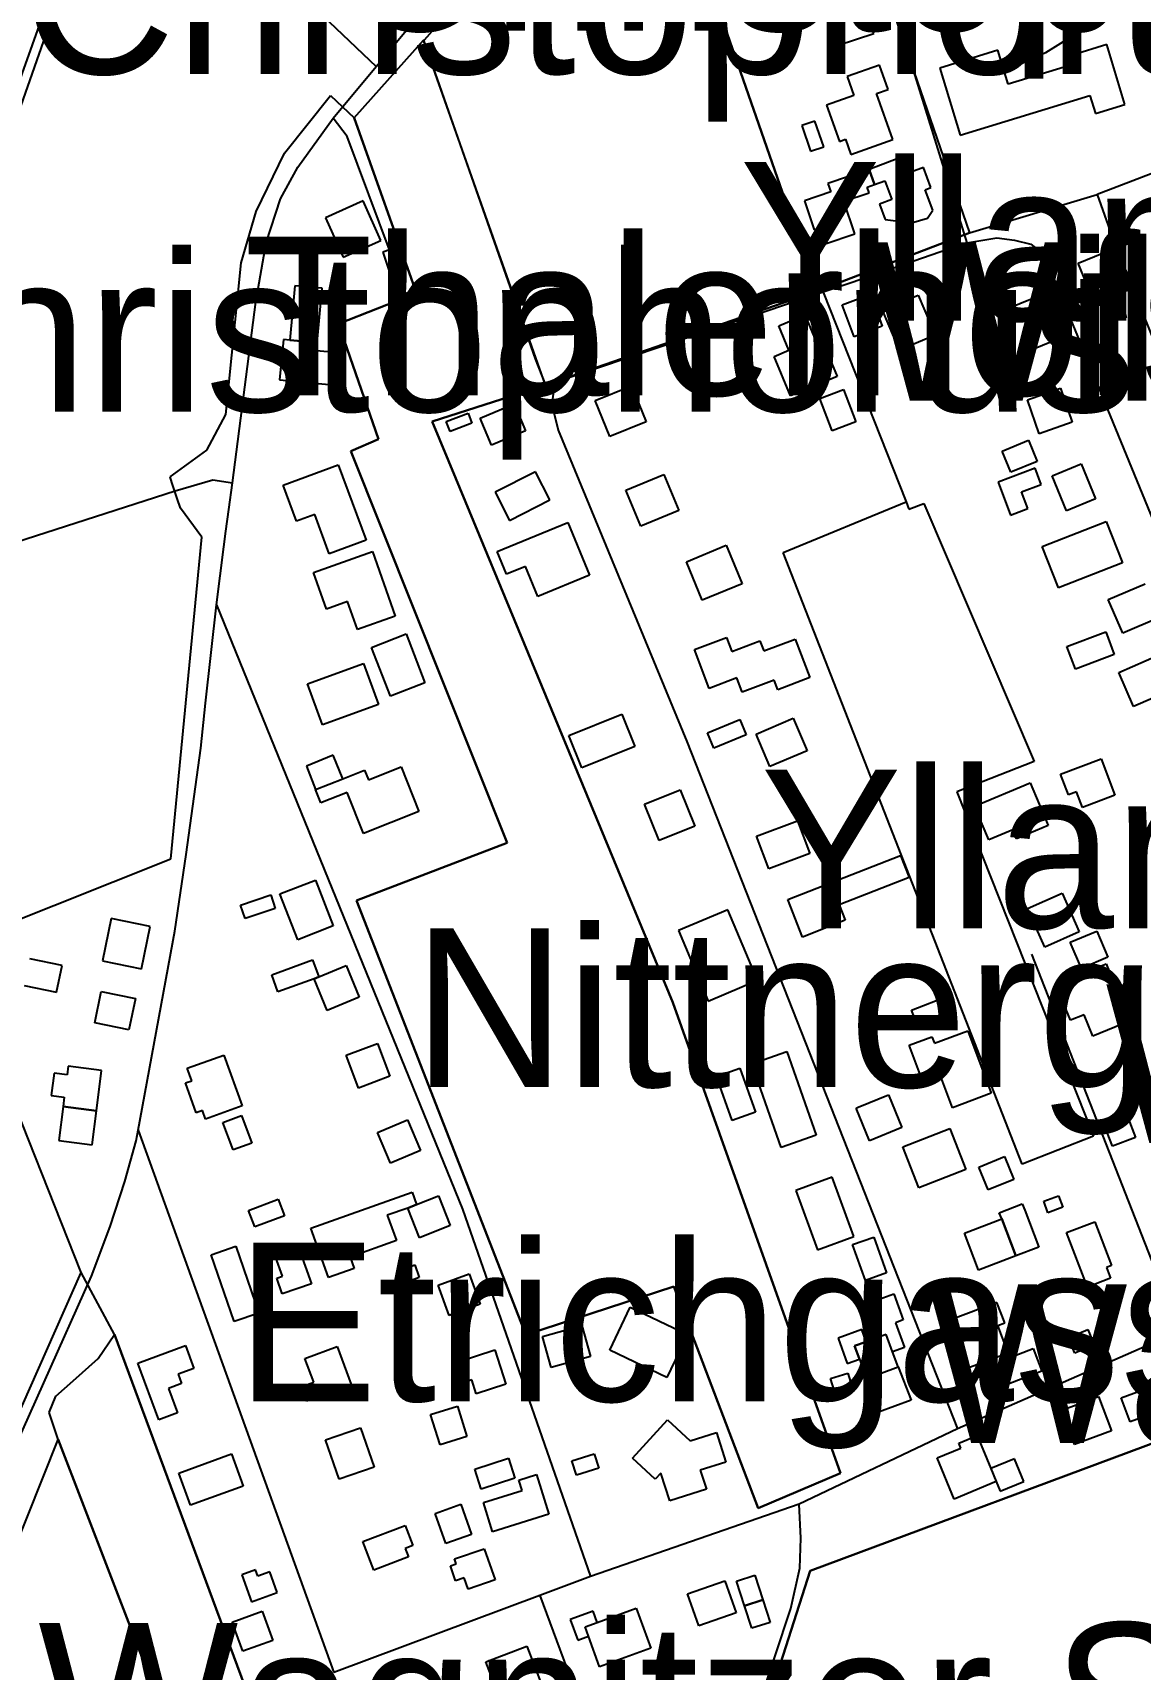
# Model space of a CAD drawing. Extents: x -3657 to 4700, y -7332 to 8131.
# Drawn here: x 615.9 to 919, y -1244 to -796.1 of the extents above; entities that cross this region are included whole.
import ezdxf

# ---------------------------------------------------------------- set-up
doc = ezdxf.new("R2010")
doc.units = 0
for name, color, linetype in [('OSM_AEROWAY_AERODROME', 2, 'CONTINUOUS'), ('OSM_BUILDING_APARTMENTS', 9, 'CONTINUOUS'), ('OSM_BUILDING_DETACHED', 9, 'CONTINUOUS'), ('OSM_BUILDING_GARAGE', 9, 'CONTINUOUS'), ('OSM_BUILDING_HOUSE', 9, 'CONTINUOUS'), ('OSM_BUILDING_HUT', 9, 'CONTINUOUS'), ('OSM_BUILDING_YES', 9, 'CONTINUOUS'), ('OSM_HIGHWAY_RESIDENTIAL', 8, 'CONTINUOUS'), ('OSM_HIGHWAY_SERVICE', 8, 'CONTINUOUS'), ('OSM_HIGHWAY_UNCLASSIFIED', 8, 'CONTINUOUS'), ('OSM_LABELS', 8, 'CONTINUOUS'), ('OSM_LANDUSE_CONSTRUCTION', 3, 'CONTINUOUS'), ('OSM_LANDUSE_FARMLAND', 3, 'CONTINUOUS'), ('OSM_LANDUSE_GRASS', 3, 'CONTINUOUS'), ('OSM_LANDUSE_MEADOW', 3, 'CONTINUOUS'), ('OSM_LANDUSE_RESIDENTIAL', 3, 'CONTINUOUS'), ('OSM_LEISURE_SWIMMING_POOL', 3, 'CONTINUOUS')]:
    doc.layers.add(name, color=color, linetype=linetype)

msp = doc.modelspace()

# ---------------------------------------------------------------- linework, layer by layer
at = {"layer": 'OSM_AEROWAY_AERODROME'}
msp.add_line((597.567045, -859.09823), (628.913624, -769.764226), dxfattribs=at)
at = {"layer": 'OSM_BUILDING_APARTMENTS'}
for p, q in [((753.503571, -916.241303), (742.483348, -921.856647)), ((757.424737, -923.935992), (753.503571, -916.241303)), ((742.483348, -921.856647), (746.404515, -929.551336)), ((746.404515, -929.551336), (757.424737, -923.935992))]:
    msp.add_line(p, q, dxfattribs=at)
at = {"layer": 'OSM_BUILDING_DETACHED'}
for p, q in [((706.313052, -842.096526), (695.975431, -846.722235)), ((711.151938, -852.915792), (706.313052, -842.096526)), ((695.975431, -846.722235), (700.806733, -857.530382)), ((700.806733, -857.530382), (711.151938, -852.915792)), ((708.641482, -964.31087), (718.046214, -960.652557)), ((718.046214, -960.652557), (723.233985, -973.984828)), ((713.829253, -977.643141), (708.641482, -964.31087)), ((723.233985, -973.984828), (713.829253, -977.643141)), ((897.168438, -998.992567), (908.294843, -994.800519)), ((908.294843, -994.800519), (912.049151, -1004.785823)), ((899.322425, -1004.707987), (897.168438, -998.992567)), ((901.582594, -1003.862905), (899.322425, -1004.707987)), ((903.1905, -1008.121671), (901.582594, -1003.862905)), ((912.049151, -1004.785823), (903.1905, -1008.121671)), ((637.347545, -1038.544603), (634.973608, -1050.108875)), ((648.056804, -1040.746262), (637.347545, -1038.544603)), ((645.682868, -1052.310535), (648.056804, -1040.746262)), ((634.973608, -1050.108875), (645.682868, -1052.310535)), ((632.857544, -1067.08834), (634.639892, -1058.481853)), ((634.639892, -1058.481853), (643.983949, -1060.416645)), ((643.983949, -1060.416645), (642.2016, -1069.023132)), ((642.2016, -1069.023132), (632.857544, -1067.08834))]:
    msp.add_line(p, q, dxfattribs=at)
at = {"layer": 'OSM_BUILDING_GARAGE'}
for p, q in [((909.303576, -1095.420808), (915.591095, -1092.996758)), ((911.404472, -1100.880479), (909.303576, -1095.420808)), ((915.591095, -1092.996758), (917.69199, -1098.456429)), ((917.69199, -1098.456429), (911.404472, -1100.880479)), ((874.854953, -1106.55142), (881.809904, -1103.715949)), ((881.809904, -1103.715949), (884.365867, -1109.987343)), ((877.410916, -1112.822814), (874.854953, -1106.55142)), ((884.365867, -1109.987343), (877.410916, -1112.822814)), ((880.414363, -1119.04973), (886.71705, -1116.6368)), ((881.066626, -1120.751012), (880.414363, -1119.04973)), ((886.71705, -1116.6368), (887.369314, -1118.338082)), ((887.369314, -1118.338082), (891.244974, -1128.45682)), ((884.942286, -1130.86975), (881.066626, -1120.751012)), ((891.244974, -1128.45682), (884.942286, -1130.86975)), ((843.561465, -1144.157544), (851.525149, -1141.266476)), ((851.525149, -1141.266476), (854.103866, -1148.40519)), ((846.875875, -1153.320006), (843.561465, -1144.157544)), ((854.103866, -1148.40519), (851.987802, -1149.172435)), ((851.987802, -1149.172435), (854.437583, -1155.966445)), ((849.447007, -1152.374849), (846.875875, -1153.320006)), ((851.199018, -1157.145112), (849.447007, -1152.374849)), ((854.437583, -1155.966445), (851.199018, -1157.145112)), ((880.437116, -1159.747073), (889.67499, -1156.199955)), ((882.833806, -1166.007347), (880.437116, -1159.747073)), ((889.67499, -1156.199955), (892.07168, -1162.460229)), ((892.07168, -1162.460229), (882.833806, -1166.007347)), ((808.490916, -1219.87017), (813.49666, -1218.246724)), ((813.49666, -1218.246724), (815.703738, -1225.051853)), ((810.705578, -1226.675299), (808.490916, -1219.87017)), ((810.705578, -1226.675299), (815.703738, -1225.051853)), ((815.703738, -1225.051853), (810.705578, -1226.675299)), ((812.692707, -1232.813259), (810.705578, -1226.675299)), ((815.703738, -1225.051853), (817.690867, -1231.189813)), ((817.690867, -1231.189813), (812.692707, -1232.813259))]:
    msp.add_line(p, q, dxfattribs=at)
at = {"layer": 'OSM_BUILDING_HOUSE'}
for p, q in [((820.057219, -876.288966), (827.224535, -873.308942)), ((827.224535, -873.308942), (829.583303, -878.979883)), ((822.848301, -882.99402), (820.057219, -876.288966)), ((829.583303, -878.979883), (831.138117, -878.334952)), ((831.138117, -878.334952), (836.052848, -890.143854)), ((818.813368, -884.673063), (822.848301, -882.99402)), ((823.295784, -895.447852), (818.813368, -884.673063)), ((836.052848, -890.143854), (823.295784, -895.447852)), ((844.024117, -1154.354119), (840.831059, -1155.532785)), ((840.831059, -1155.532785), (842.143171, -1159.113262)), ((846.875875, -1153.320006), (844.024117, -1154.354119)), ((849.447007, -1152.374849), (846.875875, -1153.320006)), ((851.199018, -1157.145112), (849.447007, -1152.374849)), ((842.143171, -1159.113262), (844.137884, -1164.439499)), ((852.723494, -1161.225965), (851.199018, -1157.145112)), ((844.137884, -1164.439499), (852.723494, -1161.225965)), ((844.137884, -1164.439499), (852.723494, -1161.225965)), ((847.346111, -1173.668678), (844.137884, -1164.439499)), ((852.723494, -1161.225965), (856.333698, -1170.388427)), ((856.333698, -1170.388427), (847.346111, -1173.668678)), ((696.020938, -1181.252172), (705.600113, -1177.938563)), ((705.600113, -1177.938563), (709.308914, -1188.702232)), ((699.72974, -1192.015841), (696.020938, -1181.252172)), ((655.883968, -1190.325678), (670.241354, -1185.088397)), ((670.241354, -1185.088397), (673.457165, -1193.917274)), ((659.092196, -1199.143435), (655.883968, -1190.325678)), ((709.308914, -1188.702232), (699.72974, -1192.015841)), ((673.457165, -1193.917274), (659.092196, -1199.143435))]:
    msp.add_line(p, q, dxfattribs=at)
at = {"layer": 'OSM_BUILDING_HUT'}
for p, q in [((892.579839, -1115.902913), (896.629941, -1114.424021)), ((896.629941, -1114.424021), (897.790364, -1117.581957)), ((893.740261, -1119.071969), (892.579839, -1115.902913)), ((897.790364, -1117.581957), (893.740261, -1119.071969)), ((899.276918, -1153.308887), (904.60121, -1151.007152)), ((904.60121, -1151.007152), (906.413896, -1155.188081)), ((901.089604, -1157.500935), (899.276918, -1153.308887)), ((906.413896, -1155.188081), (901.089604, -1157.500935)), ((834.240162, -1164.40614), (838.988035, -1162.982845)), ((835.294402, -1167.931019), (834.240162, -1164.40614)), ((838.988035, -1162.982845), (840.049859, -1166.507724)), ((840.049859, -1166.507724), (835.294402, -1167.931019))]:
    msp.add_line(p, q, dxfattribs=at)
at = {"layer": 'OSM_BUILDING_YES'}
for p, q in [((846.056753, -796.261977), (842.757512, -786.276673)), ((832.973557, -789.512445), (836.272798, -799.48663)), ((836.272798, -799.48663), (846.056753, -796.261977)), ((880.027555, -800.898806), (864.138109, -805.769143)), ((882.864144, -810.172462), (880.027555, -800.898806)), ((909.804151, -799.342077), (900.475263, -802.199786)), ((914.81748, -815.721089), (909.804151, -799.342077)), ((847.634321, -804.935181), (838.760501, -808.081998)), ((850.000673, -811.606877), (847.634321, -804.935181)), ((864.138109, -805.769143), (869.75061, -824.094067)), ((901.195787, -804.557119), (882.864144, -810.172462)), ((900.475263, -802.199786), (901.195787, -804.557119)), ((838.760501, -808.081998), (840.603525, -813.274801)), ((840.603525, -813.274801), (833.155584, -815.92124)), ((846.769692, -812.752185), (850.000673, -811.606877)), ((851.23694, -825.33945), (846.769692, -812.752185)), ((869.75061, -824.094067), (905.215551, -813.241442)), ((905.215551, -813.241442), (906.732444, -818.189617)), ((833.155584, -815.92124), (836.682359, -825.850947)), ((906.732444, -818.189617), (914.81748, -815.721089)), ((836.682359, -825.850947), (838.358524, -825.261614)), ((838.358524, -825.261614), (839.822326, -829.386946)), ((839.822326, -829.386946), (851.23694, -825.33945)), ((854.847143, -829.709411), (844.82807, -833.501158)), ((856.515725, -834.179447), (854.847143, -829.709411)), ((859.670861, -833.000781), (856.515725, -834.179447)), ((861.711081, -838.471571), (859.670861, -833.000781)), ((844.82807, -833.501158), (833.512054, -837.326264)), ((833.512054, -837.326264), (834.300838, -839.661357)), ((846.231195, -837.659848), (844.82807, -833.501158)), ((844.82807, -833.501158), (846.231195, -837.659848)), ((846.231195, -837.659848), (849.060199, -836.603497)), ((849.060199, -836.603497), (850.994237, -841.774061)), ((834.300838, -839.661357), (827.065262, -842.096526)), ((827.065262, -842.096526), (829.742576, -850.035844)), ((837.903457, -842.196601), (844.797732, -839.872627)), ((844.274404, -838.327018), (846.231195, -837.659848)), ((844.797732, -839.872627), (844.274404, -838.327018)), ((850.994237, -841.774061), (847.611567, -843.041683)), ((860.156266, -839.049785), (861.711081, -838.471571)), ((862.234409, -844.620651), (860.156266, -839.049785)), ((840.906904, -851.092195), (837.903457, -842.196601)), ((847.611567, -843.041683), (849.166382, -847.211493)), ((860.725101, -846.877908), (862.234409, -844.620651)), ((829.742576, -850.035844), (831.297391, -849.513227)), ((831.297391, -849.513227), (832.753608, -853.83871)), ((849.166382, -847.211493), (856.37162, -848.13441)), ((856.37162, -848.13441), (860.725101, -846.877908)), ((713.503121, -855.517754), (711.667682, -856.140445)), ((715.520588, -854.839464), (713.503121, -855.517754)), ((717.280183, -860.065626), (715.520588, -854.839464)), ((832.753608, -853.83871), (840.906904, -851.092195)), ((902.007324, -859.120469), (910.956989, -855.462156)), ((910.956989, -855.462156), (915.538003, -866.648366)), ((711.667682, -856.140445), (713.427277, -861.355487)), ((906.580754, -870.317798), (902.007324, -859.120469)), ((713.427277, -861.355487), (717.280183, -860.065626)), ((687.594601, -865.325146), (686.229398, -880.191908)), ((695.07288, -866.014555), (687.594601, -865.325146)), ((693.707677, -880.881316), (695.07288, -866.014555)), ((837.418051, -870.584666), (845.146617, -867.682479)), ((845.146617, -867.682479), (848.400351, -876.389041)), ((848.445858, -872.019081), (858.184306, -867.87151)), ((858.184306, -867.87151), (862.841166, -878.82421)), ((879.74693, -872.764087), (889.371612, -868.850025)), ((889.371612, -868.850025), (894.24842, -880.836838)), ((915.538003, -866.648366), (906.580754, -870.317798)), ((840.67937, -879.280109), (837.418051, -870.584666)), ((853.102717, -882.971781), (848.445858, -872.019081)), ((884.631323, -884.7509), (879.74693, -872.764087)), ((848.400351, -876.389041), (840.67937, -879.280109)), ((684.477388, -880.036235), (683.46107, -891.10013)), ((686.229398, -880.191908), (684.477388, -880.036235)), ((693.707677, -880.881316), (686.229398, -880.191908)), ((686.229398, -880.191908), (693.707677, -880.881316)), ((693.495312, -883.149693), (693.707677, -880.881316)), ((862.841166, -878.82421), (853.102717, -882.971781)), ((894.24842, -880.836838), (884.631323, -884.7509)), ((698.74376, -883.627831), (693.495312, -883.149693)), ((697.932222, -892.434469), (698.74376, -883.627831)), ((683.46107, -891.10013), (697.932222, -892.434469)), ((769.832916, -896.737713), (779.745807, -892.690218)), ((779.745807, -892.690218), (783.78074, -902.564327)), ((831.320144, -896.170619), (837.766936, -893.713211)), ((837.766936, -893.713211), (841.149606, -902.564327)), ((888.112591, -896.548681), (897.130516, -893.390746)), ((897.130516, -893.390746), (900.38425, -902.675522)), ((729.066436, -902.464252), (735.012654, -900.184756)), ((735.012654, -900.184756), (736.089647, -902.975748)), ((738.319479, -901.541334), (747.60286, -897.627272)), ((747.60286, -897.627272), (750.742827, -905.077332)), ((773.867849, -906.611822), (769.832916, -896.737713)), ((834.702814, -905.032854), (831.320144, -896.170619)), ((891.358741, -905.833458), (888.112591, -896.548681)), ((730.14343, -905.266364), (729.066436, -902.464252)), ((736.089647, -902.975748), (730.14343, -905.266364)), ((741.467031, -908.991394), (738.319479, -901.541334)), ((783.78074, -902.564327), (773.867849, -906.611822)), ((841.149606, -902.564327), (834.702814, -905.032854)), ((900.38425, -902.675522), (891.358741, -905.833458)), ((750.742827, -905.077332), (741.467031, -908.991394)), ((881.203147, -910.592601), (888.400801, -907.623696)), ((888.400801, -907.623696), (890.774737, -913.405832)), ((883.584668, -916.363617), (881.203147, -910.592601)), ((890.774737, -913.405832), (883.584668, -916.363617)), ((684.416712, -919.899616), (699.517375, -914.32875)), ((699.517375, -914.32875), (707.132174, -934.955409)), ((778.244084, -921.300672), (788.596873, -916.997428)), ((788.596873, -916.997428), (792.684898, -926.838179)), ((890.251409, -915.307266), (880.133738, -919.110132)), ((891.904822, -919.710585), (890.251409, -915.307266)), ((894.870346, -917.364372), (902.841615, -914.10636)), ((898.783928, -926.938255), (894.870346, -917.364372)), ((902.841615, -914.10636), (906.755197, -923.680244)), ((688.064838, -929.784845), (684.416712, -919.899616)), ((782.332108, -931.141423), (778.244084, -921.300672)), ((880.133738, -919.110132), (883.508823, -928.094682)), ((886.504685, -921.745452), (891.904822, -919.710585)), ((888.226358, -926.315563), (886.504685, -921.745452)), ((792.684898, -926.838179), (782.332108, -931.141423)), ((883.508823, -928.094682), (888.226358, -926.315563)), ((906.755197, -923.680244), (898.783928, -926.938255)), ((693.055414, -927.939009), (688.064838, -929.784845)), ((697.022087, -938.691559), (693.055414, -927.939009)), ((742.953585, -938.046628), (762.301546, -930.096191)), ((762.301546, -930.096191), (768.240179, -944.529292)), ((892.170278, -936.734528), (909.660046, -929.873801)), ((909.660046, -929.873801), (914.089371, -941.171206)), ((707.132174, -934.955409), (697.022087, -938.691559)), ((692.721697, -943.839884), (708.869016, -938.113345)), ((708.869016, -938.113345), (715.111027, -955.737741)), ((745.517133, -944.284663), (742.953585, -938.046628)), ((794.770625, -940.870979), (805.707418, -936.367585)), ((805.707418, -936.367585), (810.04573, -946.886625)), ((896.607188, -948.031933), (892.170278, -936.734528)), ((696.271225, -953.847427), (692.721697, -943.839884)), ((750.712489, -942.149721), (745.517133, -944.284663)), ((754.07999, -950.355906), (750.712489, -942.149721)), ((768.240179, -944.529292), (754.07999, -950.355906)), ((799.108937, -951.401139), (794.770625, -940.870979)), ((914.089371, -941.171206), (896.607188, -948.031933)), ((810.04573, -946.886625), (799.108937, -951.401139)), ((910.244049, -951.178749), (920.331383, -946.886625)), ((702.027831, -951.801441), (696.271225, -953.847427)), ((704.7279, -959.418293), (702.027831, -951.801441)), ((914.180385, -960.419047), (910.244049, -951.178749)), ((715.111027, -955.737741), (704.7279, -959.418293)), ((924.267718, -956.115804), (914.180385, -960.419047)), ((796.970119, -964.911322), (805.768094, -961.597714)), ((805.768094, -961.597714), (807.216726, -965.422819)), ((807.216726, -965.422819), (814.90737, -962.531751)), ((814.90737, -962.531751), (815.954026, -965.289385)), ((815.954026, -965.289385), (824.569974, -962.042493)), ((824.569974, -962.042493), (828.551816, -972.606011)), ((898.90528, -964.044002), (909.538694, -960.029865)), ((909.538694, -960.029865), (911.882293, -966.234542)), ((800.974714, -975.541557), (796.970119, -964.911322)), ((901.248878, -970.248679), (898.90528, -964.044002)), ((911.882293, -966.234542), (901.248878, -970.248679)), ((913.110976, -971.193836), (924.313225, -966.312378)), ((691.121376, -974.307294), (706.41165, -968.758667)), ((706.41165, -968.758667), (710.476921, -979.967115)), ((917.183831, -980.53421), (913.110976, -971.193836)), ((695.186647, -985.515742), (691.121376, -974.307294)), ((808.574345, -972.672728), (800.974714, -975.541557)), ((810.053315, -976.609029), (808.574345, -972.672728)), ((818.828536, -973.306539), (810.053315, -976.609029)), ((819.814516, -975.908501), (818.828536, -973.306539)), ((828.551816, -972.606011), (819.814516, -975.908501)), ((928.386081, -975.652752), (917.183831, -980.53421)), ((710.476921, -979.967115), (695.186647, -985.515742)), ((762.604924, -988.395691), (777.083661, -982.569077)), ((777.083661, -982.569077), (780.655942, -991.431312)), ((800.557569, -987.706282), (809.41622, -984.014611)), ((809.41622, -984.014611), (811.16823, -988.228898)), ((813.868299, -988.050987), (824.031477, -983.736623)), ((824.031477, -983.736623), (827.808539, -992.643337)), ((766.177206, -997.269046), (762.604924, -988.395691)), ((802.30958, -991.92057), (800.557569, -987.706282)), ((811.16823, -988.228898), (802.30958, -991.92057)), ((817.64536, -996.9577), (813.868299, -988.050987)), ((698.121834, -993.844242), (690.764906, -996.868744)), ((700.776395, -1000.282429), (698.121834, -993.844242)), ((780.655942, -991.431312), (766.177206, -997.269046)), ((827.808539, -992.643337), (817.64536, -996.9577)), ((690.764906, -996.868744), (693.282947, -1003.251333)), ((700.776395, -1000.282429), (706.684691, -997.947335)), ((706.684691, -997.947335), (707.738931, -1000.604894)), ((707.738931, -1000.604894), (716.749271, -997.046656)), ((716.749271, -997.046656), (721.588157, -1009.266979)), ((693.282947, -1003.251333), (700.776395, -1000.282429)), ((693.282947, -1003.251333), (700.776395, -1000.282429)), ((694.716411, -1006.876288), (693.282947, -1003.251333)), ((783.318088, -1007.232111), (793.064121, -1003.31805)), ((793.064121, -1003.31805), (797.076301, -1013.292235)), ((873.656608, -1007.754728), (888.886206, -1001.372139)), ((888.886206, -1001.372139), (893.793353, -1013.069845)), ((701.914064, -1004.029698), (694.716411, -1006.876288)), ((706.366143, -1015.293744), (701.914064, -1004.029698)), ((787.330268, -1017.217416), (783.318088, -1007.232111)), ((877.547436, -1017.039504), (873.656608, -1007.754728)), ((721.588157, -1009.266979), (706.366143, -1015.293744)), ((813.982066, -1015.983152), (825.184315, -1011.791103)), ((825.184315, -1011.791103), (828.521478, -1020.720056)), ((797.076301, -1013.292235), (787.330268, -1017.217416)), ((817.319229, -1024.912105), (813.982066, -1015.983152)), ((884.123164, -1014.28187), (877.547436, -1017.039504)), ((885.139482, -1016.6948), (884.123164, -1014.28187)), ((893.793353, -1013.069845), (885.139482, -1016.6948)), ((828.521478, -1020.720056), (817.319229, -1024.912105)), ((834.262915, -1028.73721), (853.421265, -1021.264911)), ((853.421265, -1021.264911), (855.780032, -1027.313915)), ((683.552084, -1031.81731), (693.245025, -1028.036682)), ((693.245025, -1028.036682), (698.137003, -1040.57947)), ((822.529754, -1033.318441), (834.262915, -1028.73721)), ((836.621683, -1034.797334), (834.262915, -1028.73721)), ((834.262915, -1028.73721), (836.621683, -1034.797334)), ((855.780032, -1027.313915), (836.621683, -1034.797334)), ((672.782148, -1034.852931), (681.026458, -1032.084178)), ((681.026458, -1032.084178), (682.262725, -1035.775849)), ((688.436477, -1044.360097), (683.552084, -1031.81731)), ((826.549518, -1043.603972), (822.529754, -1033.318441)), ((888.173267, -1035.775849), (897.585583, -1031.606039)), ((897.585583, -1031.606039), (902.27278, -1042.191796)), ((674.018416, -1038.544603), (672.782148, -1034.852931)), ((682.262725, -1035.775849), (674.018416, -1038.544603)), ((806.10181, -1036.153912), (792.5863, -1041.835973)), ((814.202015, -1055.446232), (806.10181, -1036.153912)), ((838.275095, -1039.022741), (826.549518, -1043.603972)), ((836.621683, -1034.797334), (838.275095, -1039.022741)), ((892.860464, -1046.361606), (888.173267, -1035.775849)), ((698.137003, -1040.57947), (688.436477, -1044.360097)), ((792.5863, -1041.835973), (800.694089, -1061.128292)), ((902.27278, -1042.191796), (892.860464, -1046.361606)), ((899.853337, -1045.038387), (907.13442, -1041.969407)), ((907.13442, -1041.969407), (910.153036, -1049.11924)), ((902.871953, -1052.19934), (899.853337, -1045.038387)), ((623.915464, -1051.409856), (615.087151, -1049.541781)), ((622.375818, -1058.704243), (623.915464, -1051.409856)), ((681.276745, -1053.9451), (692.47141, -1049.864246)), ((692.47141, -1049.864246), (694.155161, -1054.478836)), ((694.155161, -1054.478836), (701.656193, -1051.398736)), ((701.656193, -1051.398736), (705.236059, -1060.105299)), ((895.886664, -1056.58042), (909.697968, -1050.965076)), ((910.153036, -1049.11924), (902.871953, -1052.19934)), ((909.697968, -1050.965076), (916.061331, -1066.599083)), ((613.547505, -1056.836168), (622.375818, -1058.704243)), ((682.96808, -1058.593048), (681.276745, -1053.9451)), ((692.873387, -1055.001452), (682.96808, -1058.593048)), ((692.873387, -1055.001452), (694.155161, -1054.478836)), ((694.155161, -1054.478836), (692.873387, -1055.001452)), ((696.453252, -1063.719134), (692.873387, -1055.001452)), ((800.694089, -1061.128292), (814.202015, -1055.446232)), ((899.876091, -1066.398932), (895.886664, -1056.58042)), ((705.236059, -1060.105299), (696.453252, -1063.719134)), ((856.432296, -1063.630178), (866.663734, -1059.604922)), ((866.663734, -1059.604922), (868.180627, -1063.452266)), ((857.949188, -1067.477523), (856.432296, -1063.630178)), ((868.180627, -1063.452266), (857.949188, -1067.477523)), ((903.622815, -1064.875561), (899.876091, -1066.398932)), ((905.989166, -1070.702176), (903.622815, -1064.875561)), ((862.636385, -1072.670326), (871.775661, -1069.234403)), ((871.775661, -1069.234403), (878.214869, -1086.358421)), ((916.061331, -1066.599083), (905.989166, -1070.702176)), ((701.648608, -1075.961696), (710.196296, -1072.725923)), ((710.196296, -1072.725923), (713.601719, -1081.699354)), ((812.669954, -1078.330148), (822.256713, -1074.960941)), ((822.256713, -1074.960941), (830.288658, -1097.822618)), ((855.757279, -1073.215181), (861.961368, -1070.880087)), ((859.602601, -1083.422875), (855.757279, -1073.215181)), ((861.961368, -1070.880087), (862.636385, -1072.670326)), ((625.614383, -1078.908361), (625.30342, -1081.299052)), ((634.746075, -1080.087027), (625.614383, -1078.908361)), ((658.159307, -1079.519933), (668.170796, -1075.894979)), ((659.38799, -1082.922498), (658.159307, -1079.519933)), ((668.170796, -1075.894979), (673.191709, -1089.794344)), ((705.046447, -1084.935126), (701.648608, -1075.961696)), ((803.014935, -1081.766071), (809.401051, -1079.475455)), ((809.401051, -1079.475455), (813.71661, -1091.495627)), ((820.701898, -1101.191824), (812.669954, -1078.330148)), ((621.708386, -1080.832033), (620.919602, -1086.958874)), ((625.30342, -1081.299052), (621.708386, -1080.832033)), ((633.320196, -1091.139803), (634.746075, -1080.087027)), ((657.681486, -1083.54519), (659.38799, -1082.922498)), ((660.624257, -1091.684658), (657.681486, -1083.54519)), ((713.601719, -1081.699354), (705.046447, -1084.935126)), ((807.330493, -1093.797362), (803.014935, -1081.766071)), ((864.365643, -1081.632637), (859.602601, -1083.422875)), ((867.634545, -1090.3392), (864.365643, -1081.632637)), ((620.919602, -1086.958874), (624.514636, -1087.414773)), ((624.514636, -1087.414773), (624.188504, -1089.961137)), ((841.832208, -1090.194646), (850.122024, -1086.82544)), ((850.122024, -1086.82544), (853.747397, -1095.743273)), ((878.214869, -1086.358421), (867.634545, -1090.3392)), ((624.188504, -1089.961137), (622.982575, -1099.32375)), ((633.320196, -1091.139803), (624.188504, -1089.961137)), ((624.188504, -1089.961137), (633.320196, -1091.139803)), ((632.114267, -1100.502416), (633.320196, -1091.139803)), ((662.330761, -1091.061967), (660.624257, -1091.684658)), ((663.187805, -1093.419299), (662.330761, -1091.061967)), ((673.191709, -1089.794344), (663.187805, -1093.419299)), ((667.943262, -1094.331097), (673.009682, -1092.451903)), ((673.009682, -1092.451903), (675.808348, -1100.002039)), ((813.71661, -1091.495627), (807.330493, -1093.797362)), ((841.255789, -1090.428156), (841.832208, -1090.194646)), ((844.881161, -1099.345989), (841.255789, -1090.428156)), ((670.741928, -1101.881233), (667.943262, -1094.331097)), ((710.241803, -1097.099851), (718.478528, -1093.652808)), ((713.760993, -1105.495068), (710.241803, -1097.099851)), ((718.478528, -1093.652808), (721.990134, -1102.036906)), ((853.747397, -1095.743273), (844.881161, -1099.345989)), ((854.005268, -1101.058391), (866.891268, -1095.999021)), ((866.891268, -1095.999021), (871.29784, -1107.218589)), ((622.982575, -1099.32375), (632.114267, -1100.502416)), ((675.808348, -1100.002039), (670.741928, -1101.881233)), ((830.288658, -1097.822618), (820.701898, -1101.191824)), ((858.404256, -1112.277959), (854.005268, -1101.058391)), ((721.990134, -1102.036906), (713.760993, -1105.495068)), ((834.69523, -1109.342413), (824.759585, -1112.956248)), ((840.603525, -1125.599111), (834.69523, -1109.342413)), ((871.29784, -1107.218589), (858.404256, -1112.277959)), ((692.023927, -1123.308495), (719.729964, -1113.456625)), ((719.729964, -1113.456625), (720.928309, -1116.825831)), ((720.928309, -1116.825831), (726.89728, -1114.468499)), ((726.89728, -1114.468499), (730.105507, -1122.574609)), ((824.759585, -1112.956248), (830.660296, -1129.212946)), ((674.936135, -1118.471516), (683.051509, -1115.391417)), ((676.635055, -1122.963791), (674.936135, -1118.471516)), ((683.051509, -1115.391417), (684.750428, -1119.883692)), ((718.524035, -1117.782108), (712.903949, -1119.69466)), ((712.903949, -1119.69466), (715.399237, -1126.688821)), ((718.524035, -1117.782108), (720.928309, -1116.825831)), ((720.928309, -1116.825831), (718.524035, -1117.782108)), ((721.739847, -1125.899337), (718.524035, -1117.782108)), ((684.750428, -1119.883692), (676.635055, -1122.963791)), ((696.817306, -1136.774201), (692.023927, -1123.308495)), ((730.105507, -1122.574609), (721.739847, -1125.899337)), ((870.888279, -1124.653954), (881.066626, -1120.751012)), ((881.066626, -1120.751012), (884.942286, -1130.86975)), ((898.844604, -1124.509401), (906.558001, -1121.540496)), ((906.558001, -1121.540496), (911.1466, -1133.460592)), ((664.704697, -1130.547285), (671.439699, -1128.223311)), ((671.439699, -1128.223311), (677.742386, -1146.537116)), ((715.399237, -1126.688821), (702.733186, -1131.203335)), ((830.660296, -1129.212946), (840.603525, -1125.599111)), ((840.277393, -1127.778531), (846.079506, -1125.721425)), ((843.758661, -1137.585924), (840.277393, -1127.778531)), ((846.079506, -1125.721425), (849.560774, -1135.517698)), ((874.763939, -1134.772692), (870.888279, -1124.653954)), ((904.578457, -1139.409521), (898.844604, -1124.509401)), ((671.007384, -1148.86109), (664.704697, -1130.547285)), ((682.33857, -1131.136618), (688.755024, -1128.879361)), ((684.211932, -1136.440616), (682.33857, -1131.136618)), ((688.755024, -1128.879361), (692.145278, -1138.497722)), ((702.733186, -1131.203335), (703.832933, -1134.283435)), ((884.942286, -1130.86975), (874.763939, -1134.772692)), ((682.664702, -1136.985471), (684.211932, -1136.440616)), ((684.189178, -1141.299835), (682.664702, -1136.985471)), ((703.832933, -1134.283435), (696.817306, -1136.774201)), ((716.734102, -1134.650378), (720.435319, -1133.316039)), ((717.985538, -1138.11966), (716.734102, -1134.650378)), ((721.686755, -1136.774201), (717.985538, -1138.11966)), ((720.435319, -1133.316039), (721.686755, -1136.774201)), ((726.813851, -1138.909144), (735.316032, -1135.806805)), ((735.316032, -1135.806805), (738.349817, -1144.124186)), ((849.560774, -1135.517698), (843.758661, -1137.585924)), ((910.858391, -1136.985471), (904.578457, -1139.409521)), ((911.1466, -1133.460592), (909.713137, -1134.016567)), ((909.713137, -1134.016567), (910.858391, -1136.985471)), ((692.145278, -1138.497722), (684.189178, -1141.299835)), ((729.847636, -1147.226524), (726.813851, -1138.909144)), ((677.742386, -1146.537116), (671.007384, -1148.86109)), ((738.349817, -1144.124186), (729.847636, -1147.226524)), ((773.792005, -1156.666973), (779.374168, -1144.947028)), ((779.374168, -1144.947028), (795.043666, -1152.419327)), ((879.769684, -1143.59045), (866.921606, -1148.427429)), ((881.893333, -1149.239152), (879.769684, -1143.59045)), ((755.414855, -1152.964182), (766.131699, -1149.961919)), ((766.131699, -1149.961919), (768.505635, -1158.446092)), ((842.833357, -1151.062749), (836.325889, -1153.420082)), ((844.024117, -1154.354119), (842.833357, -1151.062749)), ((866.921606, -1148.427429), (871.836337, -1161.492833)), ((880.012386, -1149.93968), (881.893333, -1149.239152)), ((882.803468, -1157.367501), (880.012386, -1149.93968)), ((644.674135, -1160.214092), (657.711824, -1155.410471)), ((657.711824, -1155.410471), (660.0175, -1161.670745)), ((757.781207, -1161.448355), (755.414855, -1152.964182)), ((795.043666, -1152.419327), (789.469087, -1164.139272)), ((836.325889, -1153.420082), (838.821177, -1160.314167)), ((840.831059, -1155.532785), (844.024117, -1154.354119)), ((842.143171, -1159.113262), (840.831059, -1155.532785)), ((690.385683, -1158.968708), (699.213996, -1155.710697)), ((692.774789, -1165.451373), (690.385683, -1158.968708)), ((699.213996, -1155.710697), (703.044149, -1166.107423)), ((732.016792, -1159.947224), (742.346828, -1156.633615)), ((733.814309, -1165.551448), (732.016792, -1159.947224)), ((742.346828, -1156.633615), (745.357859, -1166.018467)), ((768.505635, -1158.446092), (757.781207, -1161.448355)), ((789.469087, -1164.139272), (773.792005, -1156.666973)), ((838.821177, -1160.314167), (842.143171, -1159.113262)), ((871.836337, -1161.492833), (882.803468, -1157.367501)), ((650.370065, -1175.714664), (644.674135, -1160.214092)), ((660.0175, -1161.670745), (655.664019, -1163.271952)), ((655.664019, -1163.271952), (656.604492, -1165.840555)), ((656.604492, -1165.840555), (653.039795, -1167.152655)), ((653.039795, -1167.152655), (655.497161, -1173.824351)), ((689.384534, -1166.707875), (692.774789, -1165.451373)), ((690.825582, -1170.610817), (689.384534, -1166.707875)), ((703.044149, -1166.107423), (690.825582, -1170.610817)), ((736.05931, -1164.828681), (733.814309, -1165.551448)), ((737.272823, -1168.609308), (736.05931, -1164.828681)), ((745.357859, -1166.018467), (737.272823, -1168.609308)), ((913.801162, -1169.721258), (920.687853, -1167.152655)), ((724.781216, -1174.26913), (732.122974, -1171.978515)), ((732.122974, -1171.978515), (734.71686, -1180.295895)), ((897.502154, -1173.134942), (907.566734, -1169.376553)), ((901.021344, -1182.542033), (897.502154, -1173.134942)), ((907.566734, -1169.376553), (911.085925, -1178.783644)), ((916.258527, -1176.303997), (913.801162, -1169.721258)), ((655.497161, -1173.824351), (650.370065, -1175.714664)), ((727.375101, -1182.586511), (724.781216, -1174.26913)), ((779.98851, -1186.278182), (789.598022, -1175.792501)), ((789.598022, -1175.792501), (795.855203, -1181.530159)), ((923.145218, -1173.724275), (916.258527, -1176.303997)), ((734.71686, -1180.295895), (727.375101, -1182.586511)), ((795.855203, -1181.530159), (802.984597, -1179.183946)), ((802.984597, -1179.183946), (805.548145, -1187.290056)), ((869.32588, -1182.141731), (874.339209, -1180.051266)), ((869.88713, -1183.47607), (869.32588, -1182.141731)), ((874.339209, -1180.051266), (878.123855, -1189.069175)), ((911.085925, -1178.783644), (901.021344, -1182.542033)), ((736.840509, -1189.224848), (746.12389, -1186.278182)), ((746.12389, -1186.278182), (747.860731, -1191.737853)), ((763.408877, -1186.956471), (769.559875, -1185.01056)), ((764.667898, -1190.92613), (763.408877, -1186.956471)), ((769.559875, -1185.01056), (770.818896, -1188.980219)), ((786.253275, -1192.015841), (779.98851, -1186.278182)), ((863.417585, -1186.178107), (869.88713, -1183.47607)), ((868.097198, -1197.419914), (863.417585, -1186.178107)), ((884.563063, -1186.444975), (878.123855, -1189.069175)), ((887.096273, -1192.649652), (884.563063, -1186.444975)), ((738.577351, -1194.684519), (736.840509, -1189.224848)), ((748.930141, -1192.227111), (753.731105, -1190.71486)), ((753.731105, -1190.71486), (757.136528, -1201.567485)), ((770.818896, -1188.980219), (764.667898, -1190.92613)), ((787.800505, -1190.325678), (786.253275, -1192.015841)), ((790.204779, -1197.931411), (787.800505, -1190.325678)), ((805.548145, -1187.290056), (798.57044, -1189.502835)), ((798.57044, -1189.502835), (800.239022, -1194.751236)), ((878.123855, -1189.069175), (879.580072, -1192.638532)), ((878.123855, -1189.069175), (879.580072, -1192.638532)), ((747.860731, -1191.737853), (738.577351, -1194.684519)), ((739.206861, -1198.398429), (749.825107, -1195.073701)), ((749.825107, -1195.073701), (748.930141, -1192.227111)), ((800.239022, -1194.751236), (790.204779, -1197.931411)), ((879.580072, -1192.638532), (868.097198, -1197.419914)), ((879.580072, -1192.638532), (880.649481, -1195.273852)), ((880.649481, -1195.273852), (887.096273, -1192.649652)), ((726.025067, -1201.345095), (733.025525, -1198.865448)), ((733.025525, -1198.865448), (735.945543, -1207.116112)), ((741.717318, -1206.404464), (739.206861, -1198.398429)), ((706.252376, -1209.073142), (717.826264, -1204.680943)), ((717.826264, -1204.680943), (719.911991, -1210.162853)), ((728.9375, -1209.595758), (726.025067, -1201.345095)), ((757.136528, -1201.567485), (741.717318, -1206.404464)), ((709.217901, -1216.901265), (706.252376, -1209.073142)), ((735.945543, -1207.116112), (728.9375, -1209.595758)), ((718.721231, -1213.28743), (709.217901, -1216.901265)), ((719.911991, -1210.162853), (717.833849, -1210.952337)), ((717.833849, -1210.952337), (718.721231, -1213.28743)), ((731.349359, -1213.832285), (739.42681, -1211.019054)), ((731.812011, -1215.188863), (731.349359, -1213.832285)), ((739.42681, -1211.019054), (742.399919, -1219.547704)), ((676.877758, -1216.79007), (673.10828, -1218.146648)), ((673.10828, -1218.146648), (675.762842, -1225.529991)), ((677.492099, -1218.502472), (676.877758, -1216.79007)), ((680.776171, -1217.323806), (677.492099, -1218.502472)), ((682.816391, -1222.994747), (680.776171, -1217.323806)), ((730.21169, -1215.744838), (731.812011, -1215.188863)), ((731.614815, -1219.781214), (730.21169, -1215.744838)), ((733.928076, -1218.98061), (731.614815, -1219.781214)), ((735.020238, -1222.116307), (733.928076, -1218.98061)), ((742.399919, -1219.547704), (735.020238, -1222.116307)), ((795.081588, -1223.406168), (805.320611, -1219.803453)), ((805.320611, -1219.803453), (808.407487, -1228.554493)), ((675.762842, -1225.529991), (682.816391, -1222.994747)), ((770.363828, -1231.189813), (781.050334, -1227.32023)), ((781.050334, -1227.32023), (785.009423, -1238.217333)), ((798.168464, -1232.168329), (795.081588, -1223.406168)), ((670.476472, -1231.089738), (678.682859, -1228.131953)), ((673.350983, -1239.084653), (670.476472, -1231.089738)), ((678.682859, -1228.131953), (681.564955, -1236.126868)), ((769.218575, -1228.109714), (762.984147, -1230.433688)), ((762.984147, -1230.433688), (765.06229, -1236.015673)), ((767.03425, -1232.435196), (770.363828, -1231.189813)), ((767.03425, -1232.435196), (770.363828, -1231.189813)), ((770.363828, -1231.189813), (769.218575, -1228.109714)), ((808.407487, -1228.554493), (798.168464, -1232.168329)), ((681.564955, -1236.126868), (673.350983, -1239.084653)), ((765.06229, -1236.015673), (767.967139, -1234.937082)), ((767.967139, -1234.937082), (767.03425, -1232.435196)), ((767.967139, -1234.937082), (767.03425, -1232.435196)), ((770.97817, -1243.31006), (767.967139, -1234.937082)), ((739.881878, -1241.986841), (751.099296, -1237.705836)), ((751.099296, -1237.705836), (755.293504, -1248.680775)), ((785.009423, -1238.217333), (770.97817, -1243.31006)), ((744.068501, -1252.972899), (739.881878, -1241.986841))]:
    msp.add_line(p, q, dxfattribs=at)
at = {"layer": 'OSM_HIGHWAY_RESIDENTIAL'}
for p, q in [((811.039295, -658.613777), (871.540543, -853.582962)), ((871.540543, -853.582962), (839.852663, -864.546782)), ((871.540543, -853.582962), (879.724177, -852.237503)), ((879.724177, -852.237503), (884.60857, -852.849075)), ((884.60857, -852.849075), (889.083402, -853.972144)), ((889.083402, -853.972144), (891.828977, -856.107087)), ((891.828977, -856.107087), (893.861613, -859.7654)), ((893.861613, -859.7654), (1001.181741, -1121.729527)), ((832.169604, -867.137623), (761.550684, -890.944457)), ((839.852663, -864.546782), (832.169604, -867.137623)), ((832.169604, -867.137623), (854.900235, -924.514206)), ((761.550684, -890.944457), (759.404282, -892.63462)), ((758.380379, -894.458217), (757.970818, -897.516077)), ((759.404282, -892.63462), (758.380379, -894.458217)), ((757.970818, -897.516077), (758.478977, -900.051322)), ((758.478977, -900.051322), (759.677322, -904.821584)), ((759.677322, -904.821584), (794.907145, -990.085854)), ((854.900235, -924.514206), (855.696603, -926.526834)), ((666.160914, -952.67988), (733.533684, -1118.060095)), ((794.907145, -990.085854), (868.969411, -1178.183192)), ((889.25026, -1048.296398), (929.645101, -1151.574246)), ((644.719641, -1096.454921), (698.243185, -1244.911267)), ((733.533684, -1118.060095), (768.543558, -1218.624786)), ((929.645101, -1151.574246), (868.969411, -1178.183192)), ((868.969411, -1178.183192), (825.662136, -1198.82097)), ((825.662136, -1198.82097), (768.543558, -1218.624786)), ((826.117204, -1208.127985), (825.662136, -1198.82097)), ((825.836579, -1216.389768), (826.117204, -1208.127985)), ((823.401967, -1227.409186), (825.836579, -1216.389768)), ((768.543558, -1218.624786), (754.64124, -1223.81759)), ((754.64124, -1223.81759), (698.243185, -1244.911267)), ((812.51068, -1260.011538), (823.401967, -1227.409186))]:
    msp.add_line(p, q, dxfattribs=at)
at = {"layer": 'OSM_HIGHWAY_SERVICE'}
for p, q in [((594.722872, -858.408822), (626.661039, -768.885786)), ((689.316274, -785.731818), (709.854996, -805.346603)), ((910.767377, -788.945351), (901.248878, -796.473247)), ((901.248878, -796.473247), (893.05766, -801.565975)), ((893.05766, -801.565975), (885.048469, -805.279886)), ((701.90648, -824.494369), (698.129418, -819.468358)), ((713.503121, -855.517754), (701.90648, -824.494369)), ((598.530272, -939.636716), (654.890404, -921.434106)), ((654.890404, -921.434106), (665.144596, -918.431843)), ((665.144596, -918.431843), (670.521979, -919.276924)), ((754.64124, -1223.81759), (770.48518, -1266.360768))]:
    msp.add_line(p, q, dxfattribs=at)
at = {"layer": 'OSM_HIGHWAY_UNCLASSIFIED'}
for p, q in [((709.854996, -805.346603), (730.659173, -780.283266)), ((698.129418, -819.468358), (709.854996, -805.346603)), ((688.428892, -832.867347), (698.129418, -819.468358)), ((683.66585, -841.56279), (688.428892, -832.867347)), ((679.752268, -853.560723), (683.66585, -841.56279)), ((676.968771, -869.772943), (679.752268, -853.560723)), ((670.521979, -919.276924), (676.968771, -869.772943)), ((669.573921, -926.537953), (670.521979, -919.276924)), ((668.747215, -932.542479), (669.573921, -926.537953)), ((668.163211, -936.801245), (668.747215, -932.542479)), ((666.160914, -952.67988), (668.163211, -936.801245)), ((663.202974, -979.555694), (666.160914, -952.67988)), ((661.845355, -991.864973), (663.202974, -979.555694)), ((657.848344, -1021.020282), (661.845355, -991.864973)), ((654.73113, -1042.002765), (657.848344, -1021.020282)), ((644.719641, -1096.454921), (654.73113, -1042.002765)), ((644.188729, -1099.357108), (644.719641, -1096.454921)), ((641.124607, -1110.554437), (644.188729, -1099.357108)), ((637.059335, -1122.841477), (641.124607, -1110.554437)), ((631.932239, -1136.407258), (637.059335, -1122.841477)), ((594.449831, -1220.237113), (631.932239, -1136.407258))]:
    msp.add_line(p, q, dxfattribs=at)
at = {"layer": 'OSM_LANDUSE_CONSTRUCTION'}
for p, q in [((938.46583, -828.363952), (907.172342, -840.395244)), ((907.172342, -840.395244), (911.192107, -851.65929)), ((911.192107, -851.65929), (928.954916, -896.059424))]:
    msp.add_line(p, q, dxfattribs=at)
at = {"layer": 'OSM_LANDUSE_FARMLAND'}
for p, q in [((781.581247, -726.209173), (830.432762, -866.837397)), ((723.142972, -798.063335), (736.802587, -782.473806)), ((703.886024, -819.379402), (722.839593, -798.152291)), ((722.839593, -798.152291), (723.142972, -798.063335)), ((756.180886, -892.545664), (722.839593, -798.152291)), ((722.839593, -798.152291), (753.351881, -885.373591)), ((720.928309, -867.382252), (703.886024, -819.379402)), ((699.524959, -875.788589), (720.928309, -867.382252)), ((830.432762, -866.837397), (756.180886, -892.545664)), ((710.507259, -907.334589), (699.524959, -875.788589)), ((753.351881, -885.373591), (756.180886, -892.545664)), ((756.180886, -892.545664), (725.21353, -902.475371)), ((725.21353, -902.475371), (731.69066, -918.120497)), ((702.930382, -910.637079), (710.507259, -907.334589)), ((745.737082, -1017.795629), (702.930382, -910.637079)), ((731.69066, -918.120497), (791.046654, -1061.550833)), ((704.462444, -1033.596429), (745.737082, -1017.795629)), ((750.871763, -1152.486044), (704.462444, -1033.596429)), ((629.171496, -1135.450981), (593.668632, -1046.06138)), ((791.046654, -1061.550833), (836.993321, -1190.314558)), ((594.313311, -1213.654373), (629.171496, -1135.450981)), ((791.350033, -1139.253848), (750.871763, -1152.486044)), ((814.384042, -1199.899561), (791.350033, -1139.253848)), ((633.805601, -1158.979828), (638.227342, -1152.35261)), ((638.227342, -1152.35261), (674.883044, -1251.082586)), ((626.926495, -1165.095549), (633.805601, -1158.979828)), ((828.620076, -1217.079177), (988.849407, -1157.467577)), ((622.186207, -1169.298717), (626.926495, -1165.095549)), ((620.358351, -1173.768753), (622.186207, -1169.298717)), ((622.800548, -1181.107618), (620.358351, -1173.768753)), ((652.895691, -1259.055262), (622.800548, -1181.107618)), ((836.993321, -1190.314558), (814.384042, -1199.899561)), ((810.546305, -1273.421646), (828.620076, -1217.079177))]:
    msp.add_line(p, q, dxfattribs=at)
at = {"layer": 'OSM_LANDUSE_GRASS'}
for p, q in [((821.255564, -938.391332), (854.900235, -924.514206)), ((854.900235, -924.514206), (855.696603, -926.526834)), ((855.696603, -926.526834), (859.807381, -924.914507)), ((859.807381, -924.914507), (889.917693, -995.523286)), ((886.663959, -1105.795294), (821.255564, -938.391332)), ((889.917693, -995.523286), (868.757046, -1003.862905)), ((868.757046, -1003.862905), (906.186362, -1098.067247)), ((906.186362, -1098.067247), (886.663959, -1105.795294))]:
    msp.add_line(p, q, dxfattribs=at)
at = {"layer": 'OSM_LANDUSE_MEADOW'}
for p, q in [((603.27056, -1230.144581), (622.800548, -1181.107618)), ((622.800548, -1181.107618), (652.895691, -1259.055262))]:
    msp.add_line(p, q, dxfattribs=at)
at = {"layer": 'OSM_LANDUSE_RESIDENTIAL'}
for p, q in [((796.939781, -632.349536), (872.21556, -850.880925)), ((830.432762, -866.837397), (781.581247, -726.209173)), ((684.750428, -829.06448), (697.40131, -813.241442)), ((697.40131, -813.241442), (703.886024, -819.379402)), ((703.886024, -819.379402), (720.928309, -867.382252)), ((677.029447, -845.054311), (684.750428, -829.06448)), ((872.21556, -850.880925), (907.172342, -840.395244)), ((907.172342, -840.395244), (911.192107, -851.65929)), ((672.911084, -859.075991), (677.029447, -845.054311)), ((872.21556, -850.880925), (830.432762, -866.837397)), ((830.432762, -866.837397), (872.21556, -850.880925)), ((911.192107, -851.65929), (928.954916, -896.059424)), ((668.754799, -900.562818), (672.911084, -859.075991)), ((720.928309, -867.382252), (699.524959, -875.788589)), ((756.180886, -892.545664), (830.432762, -866.837397)), ((699.524959, -875.788589), (710.507259, -907.334589)), ((725.21353, -902.475371), (756.180886, -892.545664)), ((663.559443, -910.347972), (668.754799, -900.562818)), ((731.69066, -918.120497), (725.21353, -902.475371)), ((710.507259, -907.334589), (702.930382, -910.637079)), ((653.456941, -917.597881), (663.559443, -910.347972)), ((702.930382, -910.637079), (745.737082, -1017.795629)), ((653.987853, -919.232447), (653.456941, -917.597881)), ((791.046654, -1061.550833), (731.69066, -918.120497)), ((655.406147, -923.580168), (653.987853, -919.232447)), ((656.27836, -926.259966), (655.406147, -923.580168)), ((662.19424, -934.132567), (656.27836, -926.259966)), ((653.661721, -1022.198949), (662.19424, -934.132567)), ((745.737082, -1017.795629), (704.462444, -1033.596429)), ((593.668632, -1046.06138), (653.661721, -1022.198949)), ((704.462444, -1033.596429), (750.871763, -1152.486044)), ((629.171496, -1135.450981), (593.668632, -1046.06138)), ((836.993321, -1190.314558), (791.046654, -1061.550833)), ((638.227342, -1152.35261), (629.171496, -1135.450981)), ((750.871763, -1152.486044), (791.350033, -1139.253848)), ((791.350033, -1139.253848), (814.384042, -1199.899561)), ((674.883044, -1251.082586), (638.227342, -1152.35261)), ((988.849407, -1157.467577), (828.620076, -1217.079177)), ((814.384042, -1199.899561), (836.993321, -1190.314558)), ((828.620076, -1217.079177), (810.546305, -1273.421646))]:
    msp.add_line(p, q, dxfattribs=at)
at = {"layer": 'OSM_LEISURE_SWIMMING_POOL'}
for p, q in [((829.962526, -820.268962), (826.375076, -821.492106)), ((826.375076, -821.492106), (828.764181, -828.541864)), ((832.351631, -827.32984), (829.962526, -820.268962)), ((828.764181, -828.541864), (832.351631, -827.32984))]:
    msp.add_line(p, q, dxfattribs=at)

# ---------------------------------------------------------------- texts
at = {"layer": 'OSM_LABELS'}
for s, p in [('Christophorusweg', (699.585635, -795.53921)), ('Christophorusweg', (612.940255, -807.345295)), ('Yllamgasse', (809.286264, -874.851985)), ('Thalerhofstraße', (673.643013, -895.310954)), ('Christophorus 12', (556.654944, -899.807805)), ('Wilhelm-Kress-Gasse', (843.933521, -896.832063)), ('Yllamgasse', (815.038515, -1041.213875)), ('Nittnergasse', (719.93432, -1084.677682)), ('Wilhelm-Kress-Gasse', (909.447681, -1099.935322)), ('Etrichgasse', (671.481413, -1170.683094)), ('Wagnitzer Straße', (860.711182, -1182.118593)), ('Wagnitzer Straße', (617.362489, -1274.761545))]:
    msp.add_text(s, height=43.418293, dxfattribs=at).set_placement(p)

doc.saveas('drawing.dxf')
